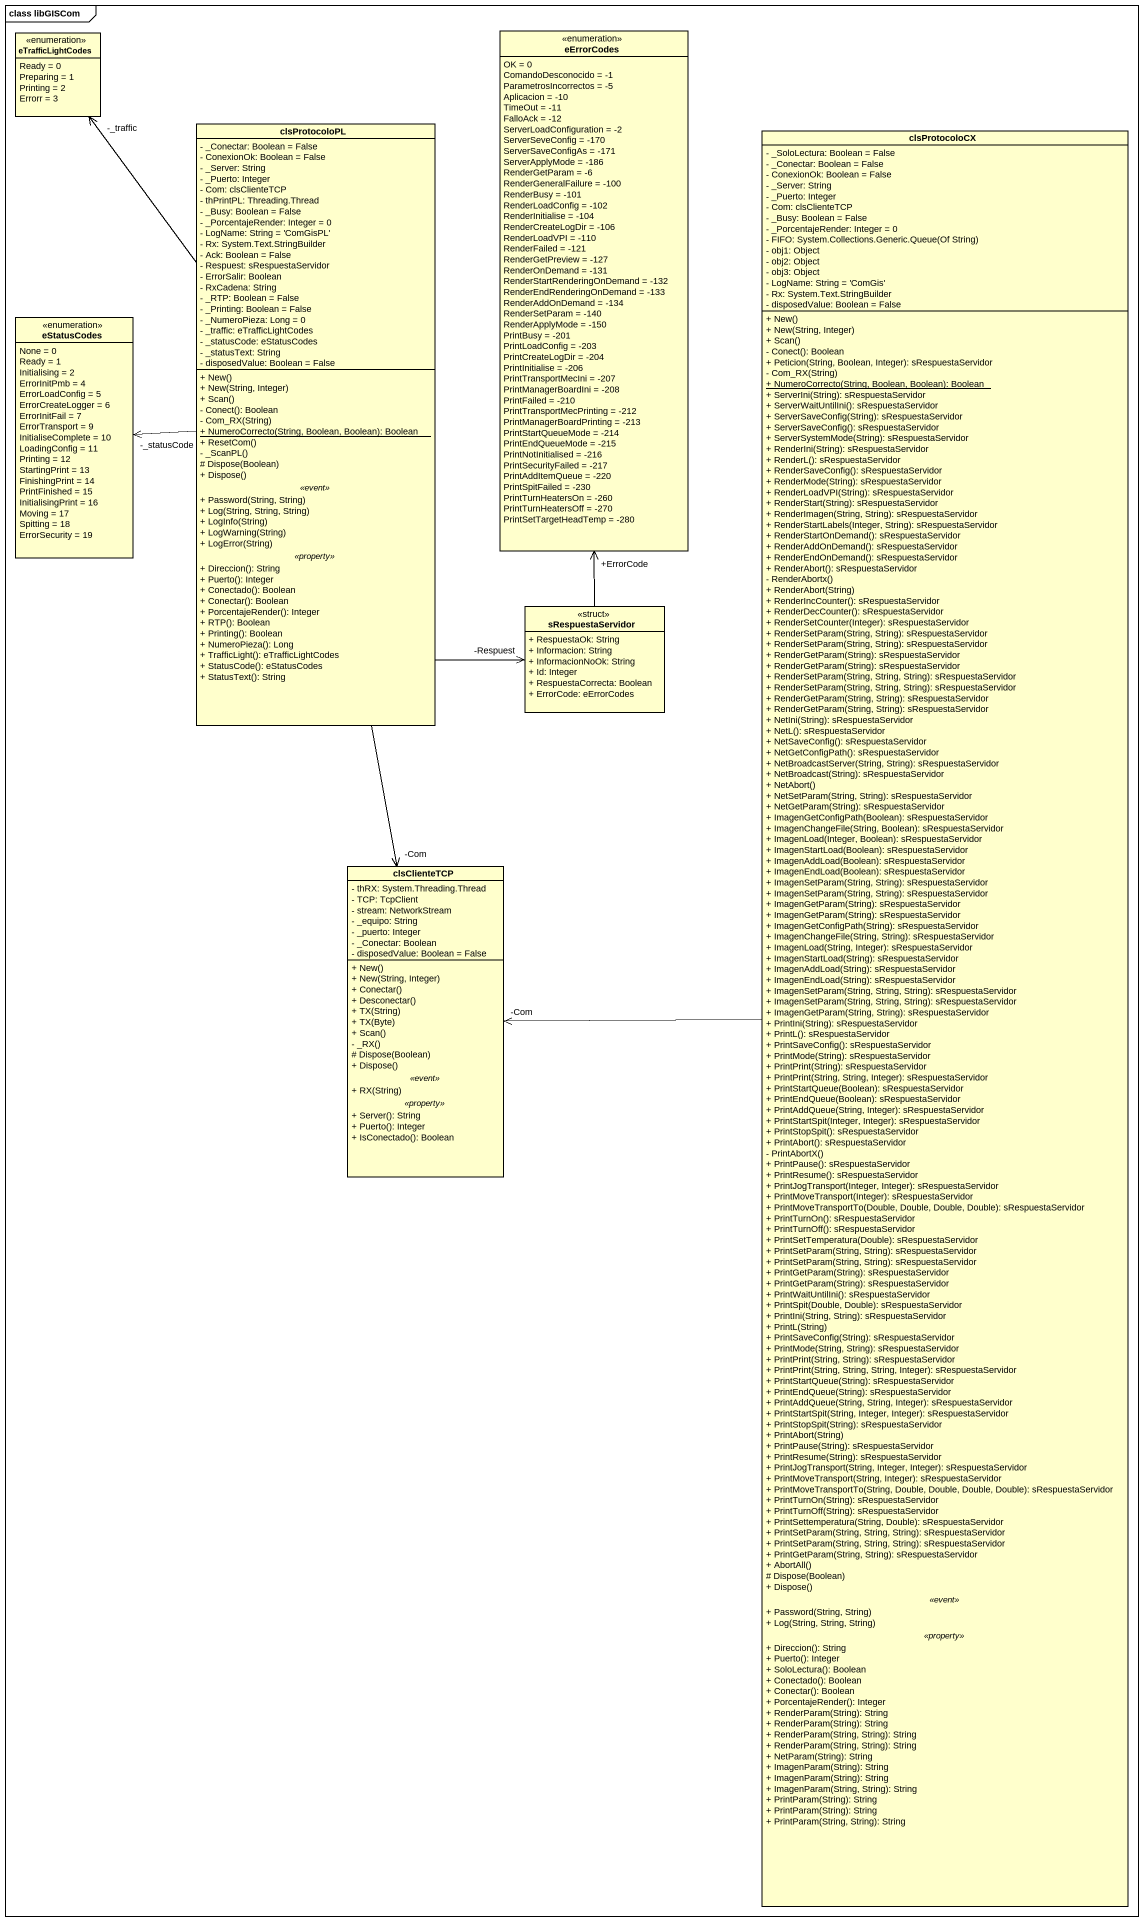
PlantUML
@startuml
mainframe class libGISCom
hide circle
hide empty members
skinparam classAttributeIconSize 0
enum eTrafficLightCodes {
  Ready = 0
  Preparing = 1
  Printing = 2
  Errorr = 3
}
enum eErrorCodes {
  OK = 0
  ComandoDesconocido = -1
  ParametrosIncorrectos = -5
  Aplicacion = -10
  TimeOut = -11
  FalloAck = -12
  ServerLoadConfiguration = -2
  ServerSeveConfig = -170
  ServerSaveConfigAs = -171
  ServerApplyMode = -186
  RenderGetParam = -6
  RenderGeneralFailure = -100
  RenderBusy = -101
  RenderLoadConfig = -102
  RenderInitialise = -104
  RenderCreateLogDir = -106
  RenderLoadVPI = -110
  RenderFailed = -121
  RenderGetPreview = -127
  RenderOnDemand = -131
  RenderStartRenderingOnDemand = -132
  RenderEndRenderingOnDemand = -133
  RenderAddOnDemand = -134
  RenderSetParam = -140
  RenderApplyMode = -150
  PrintBusy = -201
  PrintLoadConfig = -203
  PrintCreateLogDir = -204
  PrintInitialise = -206
  PrintTransportMecIni = -207
  PrintManagerBoardIni = -208
  PrintFailed = -210
  PrintTransportMecPrinting = -212
  PrintManagerBoardPrinting = -213
  PrintStartQueueMode = -214
  PrintEndQueueMode = -215
  PrintNotInitialised = -216
  PrintSecurityFailed = -217
  PrintAddItemQueue = -220
  PrintSpitFailed = -230
  PrintTurnHeatersOn = -260
  PrintTurnHeatersOff = -270
  PrintSetTargetHeadTemp = -280
}
class clsProtocoloPL {
  - _Conectar: Boolean = False
  - ConexionOk: Boolean = False
  - _Server: String
  - _Puerto: Integer
  - Com: clsClienteTCP
  - thPrintPL: Threading.Thread
  - _Busy: Boolean = False
  - _PorcentajeRender: Integer = 0
  - LogName: String = 'ComGisPL'
  - Rx: System.Text.StringBuilder
  - Ack: Boolean = False
  - Respuest: sRespuestaServidor
  - ErrorSalir: Boolean
  - RxCadena: String
  - _RTP: Boolean = False
  - _Printing: Boolean = False
  - _NumeroPieza: Long = 0
  - _traffic: eTrafficLightCodes
  - _statusCode: eStatusCodes
  - _statusText: String
  - disposedValue: Boolean = False
  --
  + New()
  + New(String, Integer)
  + Scan()
  - Conect(): Boolean
  - Com_RX(String)
  {static} + NumeroCorrecto(String, Boolean, Boolean): Boolean
  + ResetCom()
  - _ScanPL()
  # Dispose(Boolean)
  + Dispose()
  .. <<event>> ..
  + Password(String, String)
  + Log(String, String, String)
  + LogInfo(String)
  + LogWarning(String)
  + LogError(String)
  .. <<property>> ..
  + Direccion(): String
  + Puerto(): Integer
  + Conectado(): Boolean
  + Conectar(): Boolean
  + PorcentajeRender(): Integer
  + RTP(): Boolean
  + Printing(): Boolean
  + NumeroPieza(): Long
  + TrafficLight(): eTrafficLightCodes
  + StatusCode(): eStatusCodes
  + StatusText(): String
}
class clsProtocoloCX {
  - _SoloLectura: Boolean = False
  - _Conectar: Boolean = False
  - ConexionOk: Boolean = False
  - _Server: String
  - _Puerto: Integer
  - Com: clsClienteTCP
  - _Busy: Boolean = False
  - _PorcentajeRender: Integer = 0
  {field} - FIFO: System.Collections.Generic.Queue(Of String)
  - obj1: Object
  - obj2: Object
  - obj3: Object
  - LogName: String = 'ComGis'
  - Rx: System.Text.StringBuilder
  - disposedValue: Boolean = False
  --
  + New()
  + New(String, Integer)
  + Scan()
  - Conect(): Boolean
  + Peticion(String, Boolean, Integer): sRespuestaServidor
  - Com_RX(String)
  {static} + NumeroCorrecto(String, Boolean, Boolean): Boolean
  + ServerIni(String): sRespuestaServidor
  + ServerWaitUntilIni(): sRespuestaServidor
  + ServerSaveConfig(String): sRespuestaServidor
  + ServerSaveConfig(): sRespuestaServidor
  + ServerSystemMode(String): sRespuestaServidor
  + RenderIni(String): sRespuestaServidor
  + RenderL(): sRespuestaServidor
  + RenderSaveConfig(): sRespuestaServidor
  + RenderMode(String): sRespuestaServidor
  + RenderLoadVPI(String): sRespuestaServidor
  + RenderStart(String): sRespuestaServidor
  + RenderImagen(String, String): sRespuestaServidor
  + RenderStartLabels(Integer, String): sRespuestaServidor
  + RenderStartOnDemand(): sRespuestaServidor
  + RenderAddOnDemand(): sRespuestaServidor
  + RenderEndOnDemand(): sRespuestaServidor
  + RenderAbort(): sRespuestaServidor
  - RenderAbortx()
  + RenderAbort(String)
  + RenderIncCounter(): sRespuestaServidor
  + RenderDecCounter(): sRespuestaServidor
  + RenderSetCounter(Integer): sRespuestaServidor
  + RenderSetParam(String, String): sRespuestaServidor
  + RenderSetParam(String, String): sRespuestaServidor
  + RenderGetParam(String): sRespuestaServidor
  + RenderGetParam(String): sRespuestaServidor
  + RenderSetParam(String, String, String): sRespuestaServidor
  + RenderSetParam(String, String, String): sRespuestaServidor
  + RenderGetParam(String, String): sRespuestaServidor
  + RenderGetParam(String, String): sRespuestaServidor
  + NetIni(String): sRespuestaServidor
  + NetL(): sRespuestaServidor
  + NetSaveConfig(): sRespuestaServidor
  + NetGetConfigPath(): sRespuestaServidor
  + NetBroadcastServer(String, String): sRespuestaServidor
  + NetBroadcast(String): sRespuestaServidor
  + NetAbort()
  + NetSetParam(String, String): sRespuestaServidor
  + NetGetParam(String): sRespuestaServidor
  + ImagenGetConfigPath(Boolean): sRespuestaServidor
  + ImagenChangeFile(String, Boolean): sRespuestaServidor
  + ImagenLoad(Integer, Boolean): sRespuestaServidor
  + ImagenStartLoad(Boolean): sRespuestaServidor
  + ImagenAddLoad(Boolean): sRespuestaServidor
  + ImagenEndLoad(Boolean): sRespuestaServidor
  + ImagenSetParam(String, String): sRespuestaServidor
  + ImagenSetParam(String, String): sRespuestaServidor
  + ImagenGetParam(String): sRespuestaServidor
  + ImagenGetParam(String): sRespuestaServidor
  + ImagenGetConfigPath(String): sRespuestaServidor
  + ImagenChangeFile(String, String): sRespuestaServidor
  + ImagenLoad(String, Integer): sRespuestaServidor
  + ImagenStartLoad(String): sRespuestaServidor
  + ImagenAddLoad(String): sRespuestaServidor
  + ImagenEndLoad(String): sRespuestaServidor
  + ImagenSetParam(String, String, String): sRespuestaServidor
  + ImagenSetParam(String, String, String): sRespuestaServidor
  + ImagenGetParam(String, String): sRespuestaServidor
  + PrintIni(String): sRespuestaServidor
  + PrintL(): sRespuestaServidor
  + PrintSaveConfig(): sRespuestaServidor
  + PrintMode(String): sRespuestaServidor
  + PrintPrint(String): sRespuestaServidor
  + PrintPrint(String, String, Integer): sRespuestaServidor
  + PrintStartQueue(Boolean): sRespuestaServidor
  + PrintEndQueue(Boolean): sRespuestaServidor
  + PrintAddQueue(String, Integer): sRespuestaServidor
  + PrintStartSpit(Integer, Integer): sRespuestaServidor
  + PrintStopSpit(): sRespuestaServidor
  + PrintAbort(): sRespuestaServidor
  - PrintAbortX()
  + PrintPause(): sRespuestaServidor
  + PrintResume(): sRespuestaServidor
  + PrintJogTransport(Integer, Integer): sRespuestaServidor
  + PrintMoveTransport(Integer): sRespuestaServidor
  + PrintMoveTransportTo(Double, Double, Double, Double): sRespuestaServidor
  + PrintTurnOn(): sRespuestaServidor
  + PrintTurnOff(): sRespuestaServidor
  + PrintSetTemperatura(Double): sRespuestaServidor
  + PrintSetParam(String, String): sRespuestaServidor
  + PrintSetParam(String, String): sRespuestaServidor
  + PrintGetParam(String): sRespuestaServidor
  + PrintGetParam(String): sRespuestaServidor
  + PrintWaitUntilIni(): sRespuestaServidor
  + PrintSpit(Double, Double): sRespuestaServidor
  + PrintIni(String, String): sRespuestaServidor
  + PrintL(String)
  + PrintSaveConfig(String): sRespuestaServidor
  + PrintMode(String, String): sRespuestaServidor
  + PrintPrint(String, String): sRespuestaServidor
  + PrintPrint(String, String, String, Integer): sRespuestaServidor
  + PrintStartQueue(String): sRespuestaServidor
  + PrintEndQueue(String): sRespuestaServidor
  + PrintAddQueue(String, String, Integer): sRespuestaServidor
  + PrintStartSpit(String, Integer, Integer): sRespuestaServidor
  + PrintStopSpit(String): sRespuestaServidor
  + PrintAbort(String)
  + PrintPause(String): sRespuestaServidor
  + PrintResume(String): sRespuestaServidor
  + PrintJogTransport(String, Integer, Integer): sRespuestaServidor
  + PrintMoveTransport(String, Integer): sRespuestaServidor
  + PrintMoveTransportTo(String, Double, Double, Double, Double): sRespuestaServidor
  + PrintTurnOn(String): sRespuestaServidor
  + PrintTurnOff(String): sRespuestaServidor
  + PrintSettemperatura(String, Double): sRespuestaServidor
  + PrintSetParam(String, String, String): sRespuestaServidor
  + PrintSetParam(String, String, String): sRespuestaServidor
  + PrintGetParam(String, String): sRespuestaServidor
  + AbortAll()
  # Dispose(Boolean)
  + Dispose()
  .. <<event>> ..
  + Password(String, String)
  + Log(String, String, String)
  .. <<property>> ..
  + Direccion(): String
  + Puerto(): Integer
  + SoloLectura(): Boolean
  + Conectado(): Boolean
  + Conectar(): Boolean
  + PorcentajeRender(): Integer
  + RenderParam(String): String
  + RenderParam(String): String
  + RenderParam(String, String): String
  + RenderParam(String, String): String
  + NetParam(String): String
  + ImagenParam(String): String
  + ImagenParam(String): String
  + ImagenParam(String, String): String
  + PrintParam(String): String
  + PrintParam(String): String
  + PrintParam(String, String): String
}
enum eStatusCodes {
  None = 0
  Ready = 1
  Initialising = 2
  ErrorInitPmb = 4
  ErrorLoadConfig = 5
  ErrorCreateLogger = 6
  ErrorInitFail = 7
  ErrorTransport = 9
  InitialiseComplete = 10
  LoadingConfig = 11
  Printing = 12
  StartingPrint = 13
  FinishingPrint = 14
  PrintFinished = 15
  InitialisingPrint = 16
  Moving = 17
  Spitting = 18
  ErrorSecurity = 19
}
class sRespuestaServidor <<struct>> {
  + RespuestaOk: String
  + Informacion: String
  + InformacionNoOk: String
  + Id: Integer
  + RespuestaCorrecta: Boolean
  + ErrorCode: eErrorCodes
}
class clsClienteTCP {
  - thRX: System.Threading.Thread
  - TCP: TcpClient
  - stream: NetworkStream
  - _equipo: String
  - _puerto: Integer
  - _Conectar: Boolean
  - disposedValue: Boolean = False
  --
  + New()
  + New(String, Integer)
  + Conectar()
  + Desconectar()
  + TX(String)
  + TX(Byte)
  + Scan()
  - _RX()
  # Dispose(Boolean)
  + Dispose()
  .. <<event>> ..
  + RX(String)
  .. <<property>> ..
  + Server(): String
  + Puerto(): Integer
  + IsConectado(): Boolean
}
clsProtocoloPL -up-> "-_traffic" eTrafficLightCodes
clsProtocoloPL -left-> "-_statusCode" eStatusCodes
clsProtocoloPL --> "-Respuest" sRespuestaServidor
clsProtocoloPL --> "-Com" clsClienteTCP
clsProtocoloCX -left-> "-Com" clsClienteTCP
sRespuestaServidor -up-> "+ErrorCode" eErrorCodes
@enduml
